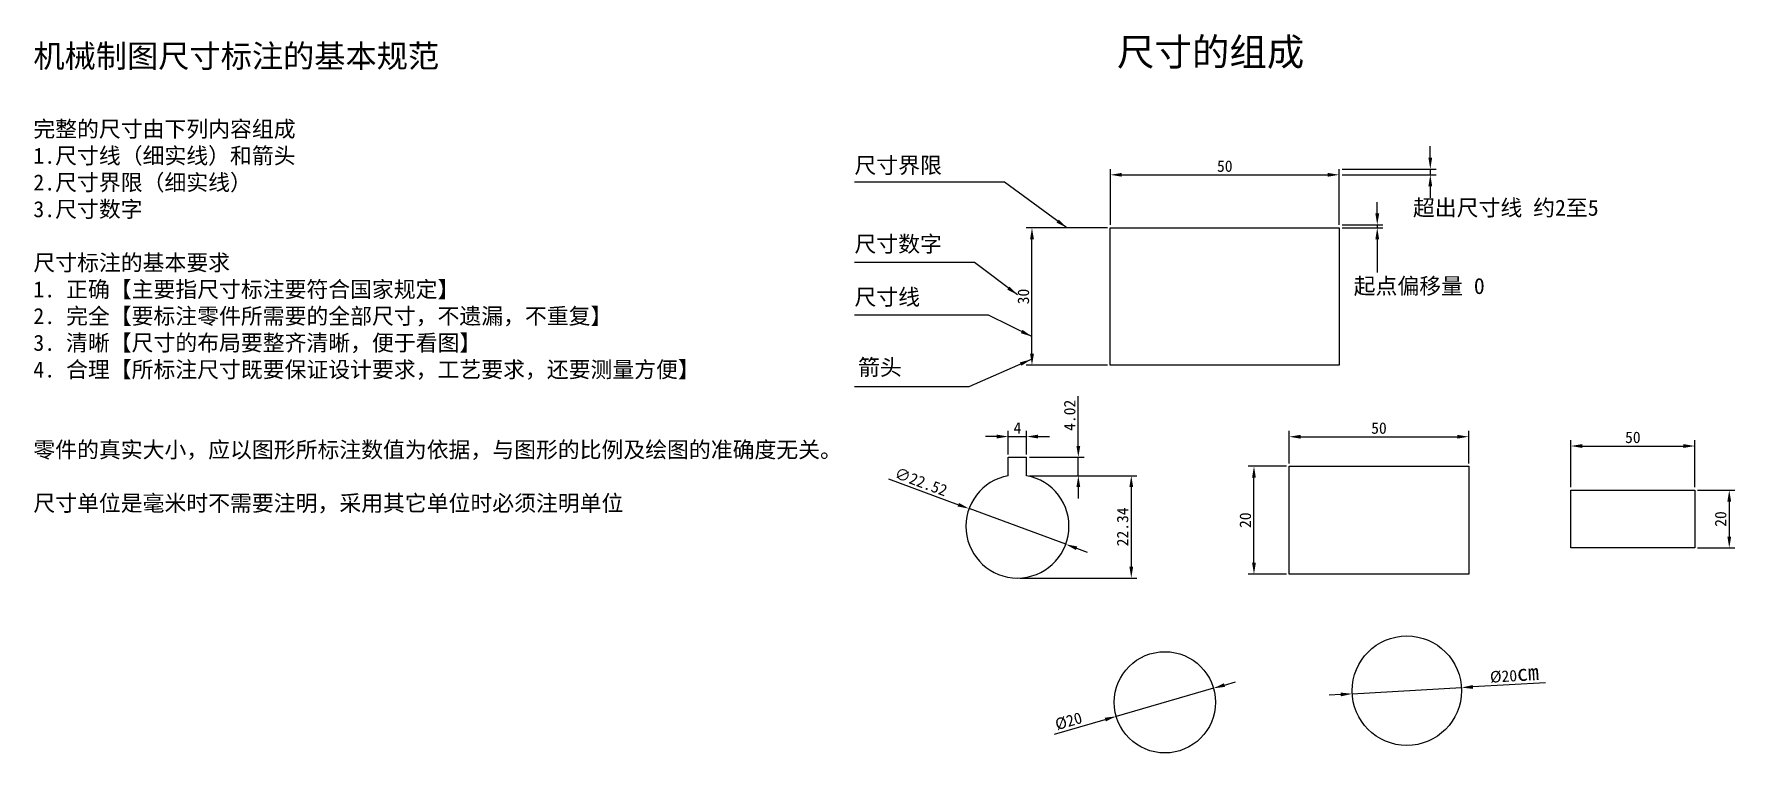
# Model space of a CAD drawing. Header units: millimetres. Extents: x 309 to 681, y 332 to 489.
import ezdxf

# ---------------------------------------------------------------- set-up
doc = ezdxf.new("R2010")
doc.units = ezdxf.units.MM
doc.dimstyles.new('ISO-25', dxfattribs={"dimtxt": 2.5, "dimasz": 2.5, "dimexe": 1.25, "dimexo": 0.625, "dimtad": 1, "dimdsep": 46, "dimtxsty": 'Standard', "dimcen": 2.5, "dimadec": 0, "dimazin": 0, "dimtfac": 1, "dimtmove": 0, "dimatfit": 3, "dimfxl": 0, "dimarcsym": 0})

# ---------------------------------------------------------------- blocks, each defined once
blk = doc.blocks.new('*D1')
at = {"color": 0, "lineweight": -2, "transparency": 16777216}
for p, q in [((543.64, 446.22), (525.9, 446.22)), ((527.15, 418.72), (527.15, 443.72)), ((543.64, 416.22), (525.9, 416.22))]:
    blk.add_line(p, q, dxfattribs=at)
at = {"color": 0, "transparency": 16777216}
for points in [[(526.73, 443.72), (527.57, 443.72), (527.15, 446.22)], [(526.73, 418.72), (527.57, 418.72), (527.15, 416.22)]]:
    blk.add_solid(points, dxfattribs=at)
at = {"layer": 'Defpoints', "color": 0, "transparency": 16777216}
for p in [(527.15, 446.22), (544.27, 446.22), (544.27, 416.22)]:
    blk.add_point(p, dxfattribs=at)
at = {"color": 0, "transparency": 16777216, "insert": (525.28, 431.22), "char_height": 2.5, "attachment_point": 5, "rotation": 90}
blk.add_mtext('30', dxfattribs=at)
blk = doc.blocks.new('*D2')
at = {"color": 0, "lineweight": -2, "transparency": 16777216}
for p, q in [((544.27, 446.85), (544.27, 459.04)), ((546.77, 457.79), (591.77, 457.79)), ((594.27, 446.85), (594.27, 459.04))]:
    blk.add_line(p, q, dxfattribs=at)
at = {"color": 0, "transparency": 16777216}
for points in [[(546.77, 458.21), (546.77, 457.38), (544.27, 457.79)], [(591.77, 458.21), (591.77, 457.38), (594.27, 457.79)]]:
    blk.add_solid(points, dxfattribs=at)
at = {"layer": 'Defpoints', "color": 0, "transparency": 16777216}
for p in [(594.27, 457.79), (544.27, 446.22), (594.27, 446.22)]:
    blk.add_point(p, dxfattribs=at)
at = {"color": 0, "transparency": 16777216, "insert": (569.27, 459.67), "char_height": 2.5, "attachment_point": 5}
blk.add_mtext('50', dxfattribs=at)
blk = doc.blocks.new('*D3')
at = {"color": 0, "lineweight": -2, "transparency": 16777216}
for p, q in [((614.17, 461.54), (614.17, 464.04)), ((594.89, 459.04), (615.42, 459.04)), ((594.89, 457.79), (615.42, 457.79)), ((614.17, 459.04), (614.17, 457.79)), ((614.17, 455.29), (614.17, 452.79))]:
    blk.add_line(p, q, dxfattribs=at)
at = {"color": 0, "transparency": 16777216}
for points in [[(613.75, 461.54), (614.58, 461.54), (614.17, 459.04)], [(613.75, 455.29), (614.58, 455.29), (614.17, 457.79)]]:
    blk.add_solid(points, dxfattribs=at)
at = {"layer": 'Defpoints', "color": 0, "transparency": 16777216}
for p in [(594.27, 459.04), (594.27, 457.79), (614.17, 457.79)]:
    blk.add_point(p, dxfattribs=at)
blk = doc.blocks.new('*D4')
at = {"color": 0, "lineweight": -2, "transparency": 16777216}
for p, q in [((602.58, 449.35), (602.58, 451.85)), ((594.89, 446.85), (603.83, 446.85)), ((594.89, 446.22), (603.83, 446.22)), ((602.58, 446.85), (602.58, 446.22)), ((602.58, 443.72), (602.58, 436.43))]:
    blk.add_line(p, q, dxfattribs=at)
at = {"color": 0, "transparency": 16777216}
for points in [[(602.17, 449.35), (603, 449.35), (602.58, 446.85)], [(602.17, 443.72), (603, 443.72), (602.58, 446.22)]]:
    blk.add_solid(points, dxfattribs=at)
at = {"layer": 'Defpoints', "color": 0, "transparency": 16777216}
for p in [(594.27, 446.85), (594.27, 446.22), (602.58, 446.85)]:
    blk.add_point(p, dxfattribs=at)
blk = doc.blocks.new('*D5')
at = {"color": 0, "lineweight": -2, "transparency": 16777216}
for p, q in [((583.34, 394.79), (583.34, 401.86)), ((622.56, 394.79), (622.56, 401.86)), ((585.84, 400.61), (620.06, 400.61))]:
    blk.add_line(p, q, dxfattribs=at)
at = {"color": 0, "transparency": 16777216}
for points in [[(585.84, 401.02), (585.84, 400.19), (583.34, 400.61)], [(620.06, 401.02), (620.06, 400.19), (622.56, 400.61)]]:
    blk.add_solid(points, dxfattribs=at)
at = {"layer": 'Defpoints', "color": 0, "transparency": 16777216}
for p in [(622.56, 400.61), (583.34, 394.16), (622.56, 394.16)]:
    blk.add_point(p, dxfattribs=at)
at = {"color": 0, "transparency": 16777216, "insert": (602.95, 402.48), "char_height": 2.5, "attachment_point": 5}
blk.add_mtext('50', dxfattribs=at)
blk = doc.blocks.new('*D6')
at = {"color": 0, "lineweight": -2, "transparency": 16777216}
for p, q in [((582.72, 394.16), (574.4, 394.16)), ((575.65, 373.12), (575.65, 391.66)), ((582.72, 370.62), (574.4, 370.62))]:
    blk.add_line(p, q, dxfattribs=at)
at = {"color": 0, "transparency": 16777216}
for points in [[(575.23, 391.66), (576.06, 391.66), (575.65, 394.16)], [(575.23, 373.12), (576.06, 373.12), (575.65, 370.62)]]:
    blk.add_solid(points, dxfattribs=at)
at = {"layer": 'Defpoints', "color": 0, "transparency": 16777216}
for p in [(575.65, 394.16), (583.34, 394.16), (583.34, 370.62)]:
    blk.add_point(p, dxfattribs=at)
at = {"color": 0, "transparency": 16777216, "insert": (573.77, 382.39), "char_height": 2.5, "attachment_point": 5, "rotation": 90}
blk.add_mtext('20', dxfattribs=at)
blk = doc.blocks.new('*D7')
at = {"color": 0, "lineweight": -2, "transparency": 16777216}
for p, q in [((644.89, 389.58), (644.89, 399.83)), ((647.39, 398.58), (669.45, 398.58)), ((671.95, 389.58), (671.95, 399.83))]:
    blk.add_line(p, q, dxfattribs=at)
at = {"color": 0, "transparency": 16777216}
for points in [[(647.39, 399), (647.39, 398.16), (644.89, 398.58)], [(669.45, 399), (669.45, 398.16), (671.95, 398.58)]]:
    blk.add_solid(points, dxfattribs=at)
at = {"layer": 'Defpoints', "color": 0, "transparency": 16777216}
for p in [(671.95, 398.58), (644.89, 388.96), (671.95, 388.96)]:
    blk.add_point(p, dxfattribs=at)
at = {"color": 0, "transparency": 16777216, "insert": (658.42, 400.46), "char_height": 2.5, "attachment_point": 5}
blk.add_mtext('50', dxfattribs=at)
blk = doc.blocks.new('*D8')
at = {"color": 0, "lineweight": -2, "transparency": 16777216}
for p, q in [((672.57, 388.96), (680.73, 388.96)), ((679.48, 386.46), (679.48, 378.82)), ((672.57, 376.32), (680.73, 376.32))]:
    blk.add_line(p, q, dxfattribs=at)
at = {"color": 0, "transparency": 16777216}
for points in [[(679.07, 386.46), (679.9, 386.46), (679.48, 388.96)], [(679.07, 378.82), (679.9, 378.82), (679.48, 376.32)]]:
    blk.add_solid(points, dxfattribs=at)
at = {"layer": 'Defpoints', "color": 0, "transparency": 16777216}
for p in [(671.95, 388.96), (671.95, 376.32), (679.48, 376.32)]:
    blk.add_point(p, dxfattribs=at)
at = {"color": 0, "transparency": 16777216, "insert": (677.61, 382.64), "char_height": 2.5, "attachment_point": 5, "rotation": 90}
blk.add_mtext('20', dxfattribs=at)
blk = doc.blocks.new('*D9')
at = {"color": 0, "lineweight": -2, "transparency": 16777216}
for p, q in [((566.8, 345.69), (545.56, 339.56)), ((569.21, 346.39), (571.61, 347.08)), ((532.07, 335.66), (543.16, 338.86))]:
    blk.add_line(p, q, dxfattribs=at)
at = {"color": 0, "transparency": 16777216}
for points in [[(569.09, 346.79), (569.32, 345.99), (566.8, 345.69)], [(543.04, 339.26), (543.27, 338.46), (545.56, 339.56)]]:
    blk.add_solid(points, dxfattribs=at)
at = {"layer": 'Defpoints', "color": 0, "transparency": 16777216}
for p in [(566.8, 345.69), (545.56, 339.56)]:
    blk.add_point(p, dxfattribs=at)
at = {"color": 0, "transparency": 16777216, "insert": (535.15, 338.5), "char_height": 2.5, "attachment_point": 5, "rotation": 16.1053}
blk.add_mtext('%%C20', dxfattribs=at)
blk = doc.blocks.new('*D10')
at = {"color": 0, "lineweight": -2, "transparency": 16777216}
for p, q in [((597.1, 344.48), (620.97, 345.84)), ((639.35, 346.89), (623.46, 345.98)), ((594.6, 344.34), (592.11, 344.19))]:
    blk.add_line(p, q, dxfattribs=at)
at = {"color": 0, "transparency": 16777216}
for points in [[(623.44, 346.4), (623.49, 345.56), (620.97, 345.84)], [(594.58, 344.75), (594.63, 343.92), (597.1, 344.48)]]:
    blk.add_solid(points, dxfattribs=at)
at = {"layer": 'Defpoints', "color": 0, "transparency": 16777216}
for p in [(620.97, 345.84), (597.1, 344.48)]:
    blk.add_point(p, dxfattribs=at)
at = {"color": 0, "transparency": 16777216, "insert": (632.52, 348.9), "char_height": 2.5, "attachment_point": 5, "rotation": 3.262}
blk.add_mtext('%%C20{\\fFangSong|b0|i0|c134|p49;\\H1.4x;cm}', dxfattribs=at)
blk = doc.blocks.new('*D12')
at = {"color": 0, "lineweight": -2, "transparency": 16777216}
for p, q in [((526.6, 392.1), (550.09, 392.1)), ((548.84, 389.6), (548.84, 372.26)), ((524.6, 369.76), (550.09, 369.76))]:
    blk.add_line(p, q, dxfattribs=at)
at = {"color": 0, "transparency": 16777216}
for points in [[(548.42, 389.6), (549.26, 389.6), (548.84, 392.1)], [(548.42, 372.26), (549.26, 372.26), (548.84, 369.76)]]:
    blk.add_solid(points, dxfattribs=at)
at = {"layer": 'Defpoints', "color": 0, "transparency": 16777216}
for p in [(525.97, 392.1), (523.97, 369.76), (548.84, 369.76)]:
    blk.add_point(p, dxfattribs=at)
at = {"color": 0, "transparency": 16777216, "insert": (546.96, 380.93), "char_height": 2.5, "attachment_point": 5, "rotation": 90}
blk.add_mtext('22.34', dxfattribs=at)
blk = doc.blocks.new('*D13')
at = {"color": 0, "lineweight": -2, "transparency": 16777216}
for p, q in [((521.97, 396.74), (521.97, 401.9)), ((525.97, 396.74), (525.97, 401.9)), ((519.47, 400.65), (516.97, 400.65)), ((521.97, 400.65), (525.97, 400.65)), ((528.47, 400.65), (530.97, 400.65))]:
    blk.add_line(p, q, dxfattribs=at)
at = {"color": 0, "transparency": 16777216}
for points in [[(519.47, 401.06), (519.47, 400.23), (521.97, 400.65)], [(528.47, 401.06), (528.47, 400.23), (525.97, 400.65)]]:
    blk.add_solid(points, dxfattribs=at)
at = {"layer": 'Defpoints', "color": 0, "transparency": 16777216}
for p in [(525.97, 400.65), (521.97, 396.12), (525.97, 396.12)]:
    blk.add_point(p, dxfattribs=at)
at = {"color": 0, "transparency": 16777216, "insert": (523.97, 402.52), "char_height": 2.5, "attachment_point": 5}
blk.add_mtext('4', dxfattribs=at)
blk = doc.blocks.new('*D15')
at = {"color": 0, "lineweight": -2, "transparency": 16777216}
for p, q in [((495.81, 391.39), (511.06, 385.77)), ((534.54, 377.12), (513.4, 384.91)), ((536.88, 376.26), (539.23, 375.4))]:
    blk.add_line(p, q, dxfattribs=at)
at = {"color": 0, "transparency": 16777216}
for points in [[(511.2, 386.16), (510.91, 385.38), (513.4, 384.91)], [(537.03, 376.65), (536.74, 375.87), (534.54, 377.12)]]:
    blk.add_solid(points, dxfattribs=at)
at = {"layer": 'Defpoints', "color": 0, "transparency": 16777216}
for p in [(513.4, 384.91), (534.54, 377.12)]:
    blk.add_point(p, dxfattribs=at)
at = {"color": 0, "transparency": 16777216, "insert": (502.91, 390.77), "char_height": 2.5, "attachment_point": 5, "rotation": 339.7796}
blk.add_mtext('∅22.52', dxfattribs=at)
blk = doc.blocks.new('*D16')
at = {"color": 0, "lineweight": -2, "transparency": 16777216}
for p, q in [((537.27, 398.62), (537.27, 409.45)), ((526.6, 396.12), (538.52, 396.12)), ((537.27, 392.1), (537.27, 396.12)), ((526.6, 392.1), (538.52, 392.1)), ((537.27, 389.6), (537.27, 387.1))]:
    blk.add_line(p, q, dxfattribs=at)
at = {"color": 0, "transparency": 16777216}
for points in [[(536.86, 398.62), (537.69, 398.62), (537.27, 396.12)], [(536.86, 389.6), (537.69, 389.6), (537.27, 392.1)]]:
    blk.add_solid(points, dxfattribs=at)
at = {"layer": 'Defpoints', "color": 0, "transparency": 16777216}
for p in [(525.97, 396.12), (537.27, 396.12), (525.97, 392.1)]:
    blk.add_point(p, dxfattribs=at)
at = {"color": 0, "transparency": 16777216, "insert": (535.4, 405.28), "char_height": 2.5, "attachment_point": 5, "rotation": 90}
blk.add_mtext('4.02', dxfattribs=at)

msp = doc.modelspace()

# ---------------------------------------------------------------- linework, layer by layer
at = {"color": 7}
for p, q in [((521.971, 392.097), (521.971, 396.118)), ((521.971, 396.118), (525.971, 396.118)), ((525.971, 392.097), (525.971, 396.118))]:
    msp.add_line(p, q, dxfattribs=at)
at = {"lineweight": 30}
msp.add_lwpolyline([(544.266, 446.224), (594.266, 446.224), (594.266, 416.224), (544.266, 416.224)], close=True, dxfattribs=at)
at = {"color": 7}
for points in [[(583.341, 394.163), (622.556, 394.163), (622.556, 370.619), (583.341, 370.619)], [(644.894, 388.958), (671.947, 388.958), (671.947, 376.319), (644.894, 376.319)]]:
    msp.add_lwpolyline(points, close=True, dxfattribs=at)
for centre, radius in [((609.033, 345.158), 11.952), ((556.181, 342.625), 11.056)]:
    msp.add_circle(centre, radius, dxfattribs=at)
msp.add_arc((523.971, 381.016), 11.261, 100.23067, 79.76933, dxfattribs=at)

# ---------------------------------------------------------------- texts
at = {"color": 7, "attachment_point": 1}
for s, width, heights, insert, char_height in [('{\\fSimSun|b0|i0|c134|p2;\\C3;机械制图尺寸标注的基本规范\\P\\C7;\\P\\H0.7x;完整的尺寸由下列内容组成\\P1.尺寸线（细实线）和箭头\\P2.尺寸界限（细实线）\\P3.尺寸数字\\P\\P尺寸标注的基本要求\\P1. 正确【主要指尺寸标注要符合国家规定】\\P2. 完全【要标注零件所需要的全部尺寸，不遗漏，不重复】\\P3. 清晰【尺寸的布局要整齐清晰，便于看图】\\P4. 合理【所标注尺寸既要保证设计要求，工艺要求，还要测量方便】\\P\\P\\P零件的真实大小，应以图形所标注数值为依据，与图形的比例及绘图的准确度无关。\\P\\P尺寸单位是毫米时不需要注明，采用其它单位时必须注明单位}', 186.23431, [185.12], (308.983, 486.215), 5), ('{\\fSimSun|b0|i0|c134|p2;尺寸界限}', 33.85414, [0], (488.373, 461.639), 3.5), ('{\\fSimSun|b0|i0|c134|p2;超出尺寸线 约2至5}', 60.21233, [0], (610.386, 452.352), 3.5), ('{\\fSimSun|b0|i0|c134|p2;尺寸数字}', 30.60304, [0], (488.373, 444.445), 3.5), ('{\\fSimSun|b0|i0|c134|p2;起点偏移量 0}', 35.03881, [0], (597.431, 435.267), 3.5), ('{\\fSimSun|b0|i0|c134|p2;尺寸线}', 30.92711, [0], (488.373, 432.856), 3.5), ('{\\fSimSun|b0|i0|c134|p2;箭头}', 21.36505, [0], (489.153, 417.52), 3.5)]:
    msp.add_mtext_dynamic_manual_height_columns(s, width=width, gutter_width=12.5, heights=heights, dxfattribs=dict(at, insert=insert, char_height=char_height))
at = {"insert": (545.72, 487.617), "char_height": 6, "attachment_point": 1}
msp.add_mtext_dynamic_manual_height_columns('{\\fSimSun|b0|i0|c134|p2;尺寸的组成}', width=90.47963, gutter_width=12.5, heights=[0], dxfattribs=at)

# ---------------------------------------------------------------- dimensions: what is measured, and where the dimension line sits
at = {"color": 3}
for base, p1, p2, picture, middle in [((594.266, 457.792), (544.266, 446.224), (594.266, 446.224), '*D2', (569.266, 459.667)), ((525.971, 400.648), (521.971, 396.118), (525.971, 396.118), '*D13', (523.971, 402.523))]:
    dim = msp.add_linear_dim(base=base, p1=p1, p2=p2, dimstyle='ISO-25', dxfattribs=at)
    dim.commit()
    dim.dimension.update_dxf_attribs({"geometry": picture, "text_midpoint": middle})
at = {"color": 7}
dim = msp.add_linear_dim(base=(614.165, 457.792), p1=(594.266, 459.042), p2=(594.266, 457.792), angle=90, text=' ', dimstyle='ISO-25', dxfattribs=at)
dim.commit()
dim.dimension.update_dxf_attribs({"geometry": '*D3', "text_midpoint": (614.165, 458.417)})
dim = msp.add_linear_dim(base=(602.583, 446.849), p1=(594.266, 446.224), p2=(594.266, 446.849), angle=90, text=' ', dimstyle='ISO-25', dxfattribs=at)
dim.commit()
dim.dimension.update_dxf_attribs({"geometry": '*D4', "text_midpoint": (602.583, 437.057), "dimtype": 160})
at = {"color": 3}
for base, p1, p2, picture, middle in [((527.151, 446.224), (544.266, 416.224), (544.266, 446.224), '*D1', (525.276, 431.224)), ((548.839, 369.755), (525.971, 392.097), (523.971, 369.755), '*D12', (546.964, 380.926))]:
    dim = msp.add_linear_dim(base=base, p1=p1, p2=p2, angle=90, dimstyle='ISO-25', dxfattribs=at)
    dim.commit()
    dim.dimension.update_dxf_attribs({"geometry": picture, "text_midpoint": middle})
dim = msp.add_aligned_dim(p1=(525.971, 392.097), p2=(525.971, 396.118), distance=-11.304, dimstyle='ISO-25', dxfattribs=at)
dim.commit()
dim.dimension.update_dxf_attribs({"geometry": '*D16', "text_midpoint": (535.4, 405.284)})
for base, p1, p2, picture, middle in [((622.556, 400.606), (583.341, 394.163), (622.556, 394.163), '*D5', (602.949, 402.481)), ((671.947, 398.581), (644.894, 388.958), (671.947, 388.958), '*D7', (658.42, 400.456))]:
    dim = msp.add_linear_dim(base=base, p1=p1, p2=p2, text='50', dimstyle='ISO-25', dxfattribs=at)
    dim.commit()
    dim.dimension.update_dxf_attribs({"geometry": picture, "text_midpoint": middle})
dim = msp.add_diameter_dim_2p(p1=(534.537, 377.124), p2=(513.404, 384.908), dimstyle='ISO-25', dxfattribs=at)
dim.commit()
dim.dimension.update_dxf_attribs({"geometry": '*D15', "text_midpoint": (502.261, 389.012), "dimtype": 163})
for base, p1, p2, picture, middle in [((575.647, 394.163), (583.341, 370.619), (583.341, 394.163), '*D6', (573.772, 382.391)), ((679.482, 376.319), (671.947, 388.958), (671.947, 376.319), '*D8', (677.607, 382.639))]:
    dim = msp.add_linear_dim(base=base, p1=p1, p2=p2, angle=90, text='20', dimstyle='ISO-25', dxfattribs=at)
    dim.commit()
    dim.dimension.update_dxf_attribs({"geometry": picture, "text_midpoint": middle})
dim = msp.add_diameter_dim_2p(p1=(597.1, 344.478), p2=(620.966, 345.838), text='%%C20{\\fFangSong|b0|i0|c134|p49;\\H1.4x;cm}', dimstyle='ISO-25', dxfattribs=at)
dim.commit()
dim.dimension.update_dxf_attribs({"geometry": '*D10', "text_midpoint": (632.518, 348.896)})
dim = msp.add_diameter_dim_2p(p1=(566.803, 345.692), p2=(545.559, 339.558), text='%%C20', dimstyle='ISO-25', dxfattribs=at)
dim.commit()
dim.dimension.update_dxf_attribs({"geometry": '*D9', "text_midpoint": (535.668, 336.702), "dimtype": 163})

# ---------------------------------------------------------------- leaders
at = {"color": 7}
for points in [[(534.771, 446.224), (521.161, 456.175), (488.373, 456.175)], [(523.984, 431.578), (514.616, 438.618), (488.373, 438.618)], [(527.151, 422.474), (517.639, 427.118), (488.373, 427.118)], [(526.943, 417.474), (513.376, 411.502), (488.373, 411.502)]]:
    msp.add_leader(points, dimstyle='ISO-25', override={"dimgap": 0.625, "dimtad": 0}, dxfattribs=at)

doc.saveas('drawing.dxf')
